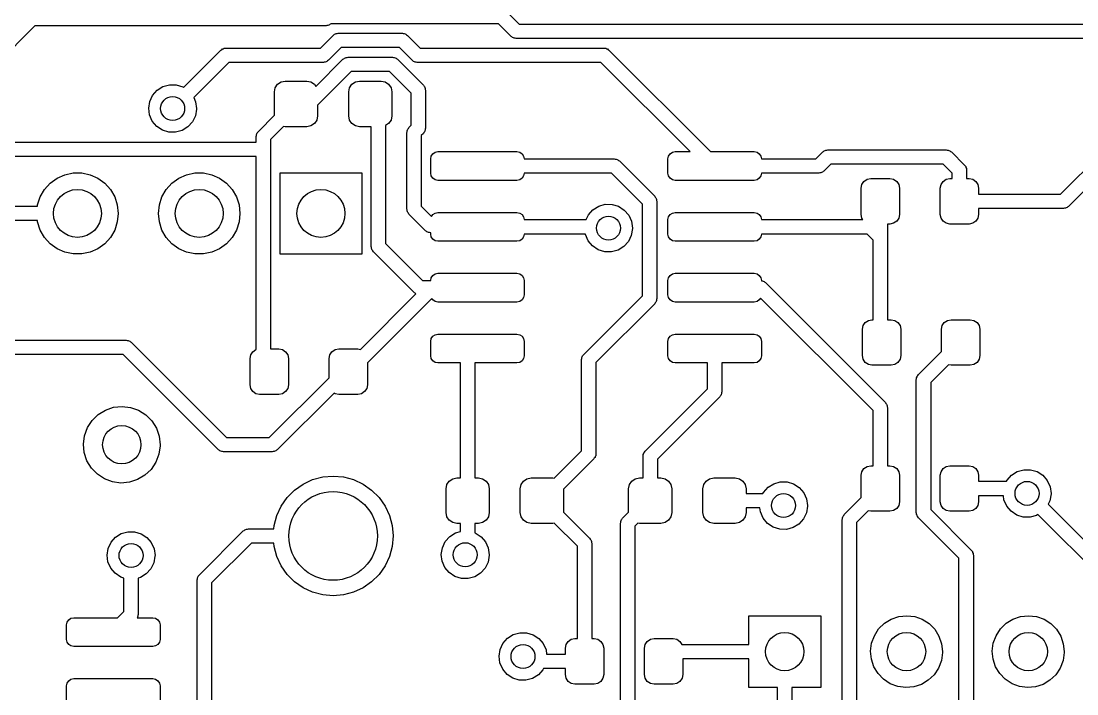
# Model space of a CAD drawing. Extents: x 74 to 208, y -143 to -31.
# Drawn here: x 172.56 to 194.59, y -130.68 to -116.64 of the extents above; entities that cross this region are included whole.
import ezdxf

# ---------------------------------------------------------------- set-up
doc = ezdxf.new("R2010")
doc.units = 0
doc.layers.add('BLACK', color=7, linetype='CONTINUOUS')

msp = doc.modelspace()

# ---------------------------------------------------------------- linework, layer by layer
at = {"layer": 'BLACK', "linetype": 'CONTINUOUS'}
for p, q in [((182.686, -116.434), (182.951, -116.698)), ((172.848, -116.736), (171.017, -118.567)), ((178.922, -116.736), (172.848, -116.736)), ((178.941, -116.731), (178.922, -116.736)), ((178.961, -116.731), (178.941, -116.731)), ((178.978, -116.721), (178.961, -116.731)), ((178.997, -116.716), (178.978, -116.721)), ((179.011, -116.702), (178.997, -116.716)), ((179.028, -116.692), (179.011, -116.702)), ((179.03, -116.69), (179.028, -116.692)), ((182.518, -116.69), (179.03, -116.69)), ((182.782, -116.955), (182.518, -116.69)), ((182.951, -116.698), (197.024, -116.698)), ((178.804, -117.198), (179.069, -116.933)), ((179.069, -116.933), (179.086, -116.924)), ((179.086, -116.924), (179.1, -116.91)), ((179.1, -116.91), (179.119, -116.904)), ((179.119, -116.904), (179.136, -116.895)), ((179.136, -116.895), (179.156, -116.895)), ((179.156, -116.895), (179.175, -116.889)), ((179.175, -116.889), (180.515, -116.889)), ((180.515, -116.889), (180.534, -116.895)), ((180.534, -116.895), (180.554, -116.895)), ((180.554, -116.895), (180.571, -116.904)), ((180.571, -116.904), (180.59, -116.91)), ((180.59, -116.91), (180.604, -116.924)), ((180.604, -116.924), (180.621, -116.933)), ((180.621, -116.933), (180.886, -117.198)), ((182.8, -116.964), (182.782, -116.955)), ((182.813, -116.978), (182.8, -116.964)), ((182.833, -116.984), (182.813, -116.978)), ((182.85, -116.993), (182.833, -116.984)), ((182.869, -116.993), (182.85, -116.993)), ((182.888, -116.998), (182.869, -116.993)), ((196.962, -116.998), (182.888, -116.998)), ((175.951, -118.019), (176.728, -117.242)), ((176.728, -117.242), (176.745, -117.232)), ((176.745, -117.232), (176.759, -117.218)), ((176.759, -117.218), (176.778, -117.213)), ((176.778, -117.213), (176.795, -117.203)), ((176.795, -117.203), (176.815, -117.203)), ((176.815, -117.203), (176.834, -117.198)), ((176.834, -117.198), (178.804, -117.198)), ((179.237, -117.189), (178.972, -117.454)), ((180.453, -117.189), (179.237, -117.189)), ((179.307, -117.409), (179.326, -117.404)), ((179.326, -117.404), (179.343, -117.394)), ((179.343, -117.394), (179.363, -117.394)), ((179.363, -117.394), (179.382, -117.389)), ((179.382, -117.389), (180.308, -117.389)), ((180.308, -117.389), (180.327, -117.394)), ((180.327, -117.394), (180.347, -117.394)), ((180.347, -117.394), (180.364, -117.404)), ((180.364, -117.404), (180.383, -117.409)), ((180.718, -117.454), (180.453, -117.189)), ((180.886, -117.198), (184.72, -117.198)), ((184.72, -117.198), (184.739, -117.203)), ((184.739, -117.203), (184.759, -117.203)), ((184.759, -117.203), (184.776, -117.213)), ((184.776, -117.213), (184.795, -117.218)), ((184.795, -117.218), (184.809, -117.232)), ((184.809, -117.232), (184.826, -117.242)), ((184.826, -117.242), (186.944, -119.359)), ((176.896, -117.498), (176.162, -118.233)), ((178.866, -117.498), (176.896, -117.498)), ((178.709, -118), (179.276, -117.433)), ((178.885, -117.493), (178.866, -117.498)), ((178.905, -117.493), (178.885, -117.493)), ((178.922, -117.483), (178.905, -117.493)), ((178.941, -117.478), (178.922, -117.483)), ((178.955, -117.464), (178.941, -117.478)), ((178.972, -117.454), (178.955, -117.464)), ((179.276, -117.433), (179.293, -117.423)), ((179.293, -117.423), (179.307, -117.409)), ((180.383, -117.409), (180.397, -117.423)), ((180.397, -117.423), (180.414, -117.433)), ((180.414, -117.433), (180.954, -117.973)), ((180.735, -117.464), (180.718, -117.454)), ((180.749, -117.478), (180.735, -117.464)), ((180.768, -117.483), (180.749, -117.478)), ((180.785, -117.493), (180.768, -117.483)), ((180.804, -117.493), (180.785, -117.493)), ((180.824, -117.498), (180.804, -117.493)), ((184.658, -117.498), (180.824, -117.498)), ((186.519, -119.359), (184.658, -117.498)), ((179.444, -117.689), (178.745, -118.388)), ((180.246, -117.689), (179.444, -117.689)), ((180.698, -118.141), (180.246, -117.689)), ((175.398, -118.08), (175.518, -118.004)), ((175.518, -118.004), (175.654, -117.965)), ((175.654, -117.965), (175.796, -117.966)), ((175.796, -117.966), (175.932, -118.007)), ((175.932, -118.007), (175.951, -118.019)), ((177.845, -118.114), (177.862, -118.028)), ((177.862, -118.028), (177.911, -117.955)), ((177.911, -117.955), (177.984, -117.906)), ((177.984, -117.906), (178.07, -117.889)), ((178.07, -117.889), (178.52, -117.889)), ((178.52, -117.889), (178.606, -117.906)), ((178.606, -117.906), (178.679, -117.955)), ((178.679, -117.955), (178.709, -118)), ((179.395, -118.114), (179.412, -118.028)), ((179.412, -118.028), (179.461, -117.955)), ((179.461, -117.955), (179.534, -117.906)), ((179.534, -117.906), (179.62, -117.889)), ((179.62, -117.889), (180.07, -117.889)), ((180.07, -117.889), (180.156, -117.906)), ((180.156, -117.906), (180.229, -117.955)), ((180.229, -117.955), (180.278, -118.028)), ((180.278, -118.028), (180.295, -118.114)), ((180.954, -117.973), (180.964, -117.99)), ((180.964, -117.99), (180.978, -118.004)), ((180.978, -118.004), (180.983, -118.023)), ((180.983, -118.023), (180.993, -118.04)), ((180.993, -118.04), (180.993, -118.06)), ((180.993, -118.06), (180.998, -118.079)), ((175.244, -118.314), (175.304, -118.186)), ((175.304, -118.186), (175.398, -118.08)), ((176.162, -118.233), (176.202, -118.32)), ((177.845, -118.602), (177.845, -118.114)), ((179.395, -118.614), (179.395, -118.114)), ((180.295, -118.114), (180.295, -118.614)), ((180.698, -118.81), (180.698, -118.141)), ((180.998, -118.079), (180.998, -118.872)), ((175.222, -118.454), (175.244, -118.314)), ((175.24, -118.595), (175.222, -118.454)), ((176.222, -118.473), (176.198, -118.613)), ((176.202, -118.32), (176.222, -118.46)), ((176.222, -118.46), (176.222, -118.473)), ((178.745, -118.388), (178.745, -118.614)), ((175.297, -118.725), (175.24, -118.595)), ((175.389, -118.833), (175.297, -118.725)), ((176.198, -118.613), (176.136, -118.74)), ((177.51, -118.937), (177.845, -118.602)), ((178.728, -118.7), (178.679, -118.773)), ((178.745, -118.614), (178.728, -118.7)), ((179.412, -118.7), (179.395, -118.614)), ((179.461, -118.773), (179.412, -118.7)), ((180.278, -118.7), (180.229, -118.773)), ((180.295, -118.614), (180.278, -118.7)), ((175.507, -118.912), (175.389, -118.833)), ((175.642, -118.954), (175.507, -118.912)), ((175.92, -118.919), (175.784, -118.957)), ((176.041, -118.845), (175.92, -118.919)), ((176.136, -118.74), (176.041, -118.845)), ((177.5, -118.954), (177.51, -118.937)), ((178.038, -118.833), (177.766, -119.105)), ((178.07, -118.839), (178.038, -118.833)), ((178.52, -118.839), (178.07, -118.839)), ((178.606, -118.822), (178.52, -118.839)), ((178.679, -118.773), (178.606, -118.822)), ((179.534, -118.822), (179.461, -118.773)), ((179.62, -118.839), (179.534, -118.822)), ((179.866, -118.839), (179.62, -118.839)), ((179.866, -121.342), (179.866, -118.839)), ((180.229, -118.773), (180.166, -118.815)), ((180.166, -118.815), (180.166, -121.28)), ((180.606, -118.964), (180.612, -118.945)), ((180.612, -118.925), (180.621, -118.908)), ((180.612, -118.945), (180.612, -118.925)), ((180.621, -118.908), (180.626, -118.889)), ((180.626, -118.889), (180.64, -118.875)), ((180.64, -118.875), (180.65, -118.858)), ((180.65, -118.858), (180.698, -118.81)), ((180.978, -118.947), (180.964, -118.961)), ((180.983, -118.928), (180.978, -118.947)), ((180.993, -118.911), (180.983, -118.928)), ((180.998, -118.872), (180.993, -118.891)), ((180.993, -118.891), (180.993, -118.911)), ((194.248, -120.246), (195.648, -118.846)), ((166.975, -119.16), (177.466, -119.16)), ((175.784, -118.957), (175.642, -118.954)), ((177.466, -119.043), (177.471, -119.024)), ((177.466, -119.16), (177.466, -119.043)), ((177.471, -119.004), (177.481, -118.987)), ((177.471, -119.024), (177.471, -119.004)), ((177.481, -118.987), (177.486, -118.968)), ((177.486, -118.968), (177.5, -118.954)), ((177.766, -119.105), (177.766, -123.477)), ((180.606, -120.558), (180.606, -118.964)), ((180.954, -118.978), (180.906, -119.026)), ((180.906, -119.026), (180.906, -120.496)), ((180.964, -118.961), (180.954, -118.978)), ((195.858, -119.06), (194.416, -120.502)), ((181.15, -119.403), (181.199, -119.371)), ((181.199, -119.371), (181.256, -119.359)), ((181.256, -119.359), (182.906, -119.359)), ((182.906, -119.359), (182.964, -119.371)), ((182.964, -119.371), (183.012, -119.403)), ((186.1, -119.403), (186.149, -119.371)), ((186.149, -119.371), (186.206, -119.359)), ((186.206, -119.359), (186.519, -119.359)), ((186.944, -119.359), (187.856, -119.359)), ((187.856, -119.359), (187.914, -119.371)), ((187.914, -119.371), (187.962, -119.403)), ((189.142, -119.509), (189.285, -119.367)), ((189.285, -119.367), (189.302, -119.357)), ((189.302, -119.357), (189.316, -119.343)), ((189.316, -119.343), (189.335, -119.338)), ((189.335, -119.338), (189.352, -119.328)), ((189.352, -119.328), (189.372, -119.328)), ((189.372, -119.328), (189.391, -119.323)), ((189.391, -119.323), (191.863, -119.323)), ((191.863, -119.323), (191.882, -119.328)), ((191.882, -119.328), (191.902, -119.328)), ((191.902, -119.328), (191.919, -119.338)), ((191.919, -119.338), (191.938, -119.343)), ((191.938, -119.343), (191.952, -119.357)), ((191.952, -119.357), (191.969, -119.367)), ((191.969, -119.367), (192.244, -119.642)), ((177.466, -119.46), (167.037, -119.46)), ((177.466, -123.491), (177.466, -119.46)), ((181.106, -119.509), (181.118, -119.452)), ((181.106, -119.809), (181.106, -119.509)), ((181.118, -119.452), (181.15, -119.403)), ((183.012, -119.403), (183.045, -119.452)), ((183.045, -119.452), (183.056, -119.509)), ((183.056, -119.509), (184.937, -119.509)), ((184.937, -119.509), (184.956, -119.515)), ((184.956, -119.515), (184.976, -119.515)), ((184.976, -119.515), (184.993, -119.524)), ((184.993, -119.524), (185.012, -119.529)), ((185.012, -119.529), (185.026, -119.543)), ((185.026, -119.543), (185.043, -119.553)), ((185.043, -119.553), (185.78, -120.29)), ((186.056, -119.509), (186.068, -119.452)), ((186.056, -119.809), (186.056, -119.509)), ((186.068, -119.452), (186.1, -119.403)), ((187.962, -119.403), (187.995, -119.452)), ((187.995, -119.452), (188.006, -119.509)), ((188.006, -119.509), (189.142, -119.509)), ((173.473, -119.842), (173.647, -119.805)), ((173.647, -119.805), (173.825, -119.805)), ((173.825, -119.805), (173.999, -119.842)), ((176.013, -119.842), (176.187, -119.805)), ((176.187, -119.805), (176.365, -119.805)), ((176.365, -119.805), (176.539, -119.842)), ((177.966, -121.5), (177.966, -119.8)), ((177.966, -119.8), (179.666, -119.8)), ((179.666, -119.8), (179.666, -121.5)), ((181.118, -119.867), (181.106, -119.809)), ((183.056, -119.809), (183.045, -119.867)), ((184.875, -119.809), (183.056, -119.809)), ((185.524, -120.458), (184.875, -119.809)), ((186.068, -119.867), (186.056, -119.809)), ((188.006, -119.809), (187.995, -119.867)), ((189.205, -119.809), (188.006, -119.809)), ((189.224, -119.804), (189.205, -119.809)), ((189.243, -119.804), (189.224, -119.804)), ((189.261, -119.794), (189.243, -119.804)), ((189.28, -119.789), (189.261, -119.794)), ((189.294, -119.775), (189.28, -119.789)), ((189.311, -119.765), (189.294, -119.775)), ((189.453, -119.623), (189.311, -119.765)), ((191.801, -119.623), (189.453, -119.623)), ((191.988, -119.81), (191.801, -119.623)), ((191.988, -119.921), (191.988, -119.81)), ((192.244, -119.642), (192.254, -119.659)), ((192.254, -119.659), (192.268, -119.673)), ((192.268, -119.673), (192.273, -119.692)), ((192.273, -119.692), (192.283, -119.709)), ((192.283, -119.709), (192.283, -119.729)), ((192.283, -119.729), (192.288, -119.748)), ((192.288, -119.748), (192.288, -119.921)), ((173.048, -120.15), (173.167, -120.018)), ((173.167, -120.018), (173.311, -119.914)), ((173.311, -119.914), (173.473, -119.842)), ((173.999, -119.842), (174.161, -119.914)), ((174.161, -119.914), (174.305, -120.018)), ((174.305, -120.018), (174.424, -120.15)), ((175.588, -120.15), (175.707, -120.018)), ((175.707, -120.018), (175.851, -119.914)), ((175.851, -119.914), (176.013, -119.842)), ((176.539, -119.842), (176.701, -119.914)), ((176.701, -119.914), (176.845, -120.018)), ((176.845, -120.018), (176.964, -120.15)), ((181.15, -119.915), (181.118, -119.867)), ((181.199, -119.948), (181.15, -119.915)), ((181.256, -119.959), (181.199, -119.948)), ((182.906, -119.959), (181.256, -119.959)), ((182.964, -119.948), (182.906, -119.959)), ((183.012, -119.915), (182.964, -119.948)), ((183.045, -119.867), (183.012, -119.915)), ((186.1, -119.915), (186.068, -119.867)), ((186.149, -119.948), (186.1, -119.915)), ((186.206, -119.959), (186.149, -119.948)), ((187.856, -119.959), (186.206, -119.959)), ((187.914, -119.948), (187.856, -119.959)), ((187.962, -119.915), (187.914, -119.948)), ((187.995, -119.867), (187.962, -119.915)), ((190.088, -120.121), (190.103, -120.044)), ((190.103, -120.044), (190.146, -119.98)), ((190.146, -119.98), (190.211, -119.936)), ((190.211, -119.936), (190.288, -119.921)), ((190.288, -119.921), (190.688, -119.921)), ((190.688, -119.921), (190.764, -119.936)), ((190.764, -119.936), (190.829, -119.98)), ((190.829, -119.98), (190.873, -120.044)), ((190.873, -120.044), (190.888, -120.121)), ((191.738, -120.121), (191.753, -120.044)), ((191.753, -120.044), (191.796, -119.98)), ((191.796, -119.98), (191.861, -119.936)), ((191.861, -119.936), (191.938, -119.921)), ((191.938, -119.921), (191.988, -119.921)), ((192.288, -119.921), (192.338, -119.921)), ((192.338, -119.921), (192.414, -119.936)), ((192.414, -119.936), (192.479, -119.98)), ((192.479, -119.98), (192.523, -120.044)), ((192.523, -120.044), (192.538, -120.121)), ((172.959, -120.304), (173.048, -120.15)), ((174.424, -120.15), (174.513, -120.304)), ((175.499, -120.304), (175.588, -120.15)), ((176.964, -120.15), (177.053, -120.304)), ((190.088, -120.671), (190.088, -120.121)), ((190.888, -120.121), (190.888, -120.671)), ((191.738, -120.671), (191.738, -120.121)), ((192.538, -120.121), (192.538, -120.246)), ((192.538, -120.246), (194.248, -120.246)), ((172.902, -120.5), (172.905, -120.473)), ((172.905, -120.473), (172.959, -120.304)), ((174.513, -120.304), (174.567, -120.473)), ((174.567, -120.473), (174.586, -120.65)), ((175.426, -120.65), (175.445, -120.473)), ((175.445, -120.473), (175.499, -120.304)), ((177.053, -120.304), (177.107, -120.473)), ((177.107, -120.473), (177.126, -120.65)), ((184.612, -120.498), (184.748, -120.459)), ((184.748, -120.459), (184.89, -120.46)), ((184.89, -120.46), (185.026, -120.501)), ((185.524, -122.366), (185.524, -120.458)), ((185.78, -120.29), (185.79, -120.307)), ((185.79, -120.307), (185.804, -120.321)), ((185.804, -120.321), (185.809, -120.34)), ((185.809, -120.34), (185.819, -120.357)), ((185.819, -120.357), (185.819, -120.377)), ((185.819, -120.377), (185.824, -120.396)), ((185.824, -120.396), (185.824, -122.428)), ((172.03, -120.5), (172.902, -120.5)), ((174.586, -120.65), (174.567, -120.827)), ((175.445, -120.827), (175.426, -120.65)), ((177.126, -120.65), (177.107, -120.827)), ((180.612, -120.577), (180.606, -120.558)), ((180.612, -120.597), (180.612, -120.577)), ((180.621, -120.614), (180.612, -120.597)), ((180.626, -120.633), (180.621, -120.614)), ((180.64, -120.647), (180.626, -120.633)), ((180.65, -120.664), (180.64, -120.647)), ((180.996, -121.01), (180.65, -120.664)), ((180.906, -120.496), (181.124, -120.713)), ((181.124, -120.713), (181.15, -120.673)), ((181.15, -120.673), (181.199, -120.641)), ((181.199, -120.641), (181.256, -120.629)), ((181.256, -120.629), (182.906, -120.629)), ((182.906, -120.629), (182.964, -120.641)), ((182.964, -120.641), (183.012, -120.673)), ((183.012, -120.673), (183.045, -120.722)), ((184.352, -120.779), (184.398, -120.68)), ((184.398, -120.68), (184.492, -120.574)), ((184.492, -120.574), (184.612, -120.498)), ((185.026, -120.501), (185.145, -120.578)), ((185.145, -120.578), (185.237, -120.685)), ((185.237, -120.685), (185.296, -120.814)), ((186.068, -120.722), (186.1, -120.673)), ((186.1, -120.673), (186.149, -120.641)), ((186.149, -120.641), (186.206, -120.629)), ((186.206, -120.629), (187.856, -120.629)), ((187.856, -120.629), (187.914, -120.641)), ((187.914, -120.641), (187.962, -120.673)), ((187.962, -120.673), (187.995, -120.722)), ((190.103, -120.748), (190.088, -120.671)), ((190.888, -120.671), (190.873, -120.748)), ((191.753, -120.748), (191.738, -120.671)), ((192.538, -120.671), (192.523, -120.748)), ((194.31, -120.546), (192.538, -120.546)), ((192.538, -120.546), (192.538, -120.671)), ((194.329, -120.541), (194.31, -120.546)), ((194.349, -120.541), (194.329, -120.541)), ((194.366, -120.531), (194.349, -120.541)), ((194.385, -120.526), (194.366, -120.531)), ((194.399, -120.512), (194.385, -120.526)), ((194.416, -120.502), (194.399, -120.512)), ((172.902, -120.8), (172.03, -120.8)), ((172.905, -120.827), (172.902, -120.8)), ((172.959, -120.996), (172.905, -120.827)), ((174.567, -120.827), (174.513, -120.996)), ((175.499, -120.996), (175.445, -120.827)), ((177.107, -120.827), (177.053, -120.996)), ((183.045, -120.722), (183.056, -120.779)), ((183.056, -120.779), (184.352, -120.779)), ((185.296, -120.814), (185.316, -120.955)), ((186.056, -120.779), (186.068, -120.722)), ((186.056, -121.079), (186.056, -120.779)), ((187.995, -120.722), (188.006, -120.779)), ((188.006, -120.779), (190.124, -120.779)), ((190.124, -120.779), (190.103, -120.748)), ((190.688, -120.871), (190.638, -120.871)), ((190.638, -120.871), (190.638, -122.867)), ((190.764, -120.856), (190.688, -120.871)), ((190.829, -120.812), (190.764, -120.856)), ((190.873, -120.748), (190.829, -120.812)), ((191.796, -120.812), (191.753, -120.748)), ((191.861, -120.856), (191.796, -120.812)), ((191.938, -120.871), (191.861, -120.856)), ((192.338, -120.871), (191.938, -120.871)), ((192.414, -120.856), (192.338, -120.871)), ((192.479, -120.812), (192.414, -120.856)), ((192.523, -120.748), (192.479, -120.812)), ((173.048, -121.15), (172.959, -120.996)), ((173.167, -121.282), (173.048, -121.15)), ((174.424, -121.15), (174.305, -121.282)), ((174.513, -120.996), (174.424, -121.15)), ((175.588, -121.15), (175.499, -120.996)), ((175.707, -121.282), (175.588, -121.15)), ((176.964, -121.15), (176.845, -121.282)), ((177.053, -120.996), (176.964, -121.15)), ((181.013, -121.02), (180.996, -121.01)), ((181.027, -121.034), (181.013, -121.02)), ((181.046, -121.039), (181.027, -121.034)), ((181.063, -121.049), (181.046, -121.039)), ((181.083, -121.049), (181.063, -121.049)), ((181.102, -121.054), (181.083, -121.049)), ((181.106, -121.054), (181.102, -121.054)), ((181.106, -121.079), (181.106, -121.054)), ((181.118, -121.137), (181.106, -121.079)), ((181.15, -121.185), (181.118, -121.137)), ((183.045, -121.137), (183.012, -121.185)), ((183.056, -121.079), (183.045, -121.137)), ((184.333, -121.079), (183.056, -121.079)), ((184.335, -121.089), (184.333, -121.079)), ((184.392, -121.219), (184.335, -121.089)), ((185.292, -121.107), (185.231, -121.234)), ((185.316, -120.967), (185.292, -121.107)), ((185.316, -120.955), (185.316, -120.967)), ((186.068, -121.137), (186.056, -121.079)), ((186.1, -121.185), (186.068, -121.137)), ((187.995, -121.137), (187.962, -121.185)), ((188.006, -121.079), (187.995, -121.137)), ((190.209, -121.079), (188.006, -121.079)), ((190.338, -121.208), (190.209, -121.079)), ((173.311, -121.386), (173.167, -121.282)), ((174.305, -121.282), (174.161, -121.386)), ((175.851, -121.386), (175.707, -121.282)), ((176.845, -121.282), (176.701, -121.386)), ((179.871, -121.361), (179.866, -121.342)), ((179.871, -121.381), (179.871, -121.361)), ((180.166, -121.28), (180.936, -122.049)), ((181.199, -121.218), (181.15, -121.185)), ((181.256, -121.229), (181.199, -121.218)), ((182.906, -121.229), (181.256, -121.229)), ((182.964, -121.218), (182.906, -121.229)), ((183.012, -121.185), (182.964, -121.218)), ((184.483, -121.328), (184.392, -121.219)), ((184.601, -121.406), (184.483, -121.328)), ((185.135, -121.34), (185.015, -121.414)), ((185.231, -121.234), (185.135, -121.34)), ((186.149, -121.218), (186.1, -121.185)), ((186.206, -121.229), (186.149, -121.218)), ((187.856, -121.229), (186.206, -121.229)), ((187.914, -121.218), (187.856, -121.229)), ((187.962, -121.185), (187.914, -121.218)), ((190.338, -122.867), (190.338, -121.208)), ((173.473, -121.458), (173.311, -121.386)), ((173.647, -121.495), (173.473, -121.458)), ((173.825, -121.495), (173.647, -121.495)), ((173.999, -121.458), (173.825, -121.495)), ((174.161, -121.386), (173.999, -121.458)), ((176.013, -121.458), (175.851, -121.386)), ((176.187, -121.495), (176.013, -121.458)), ((176.365, -121.495), (176.187, -121.495)), ((176.539, -121.458), (176.365, -121.495)), ((176.701, -121.386), (176.539, -121.458)), ((179.666, -121.5), (177.966, -121.5)), ((179.881, -121.398), (179.871, -121.381)), ((179.886, -121.417), (179.881, -121.398)), ((179.9, -121.431), (179.886, -121.417)), ((179.91, -121.448), (179.9, -121.431)), ((180.767, -122.305), (179.91, -121.448)), ((184.736, -121.448), (184.601, -121.406)), ((184.878, -121.451), (184.736, -121.448)), ((185.015, -121.414), (184.878, -121.451)), ((181.106, -122.049), (181.118, -121.992)), ((181.118, -121.992), (181.15, -121.943)), ((181.15, -121.943), (181.199, -121.911)), ((181.199, -121.911), (181.256, -121.899)), ((181.256, -121.899), (182.906, -121.899)), ((182.906, -121.899), (182.964, -121.911)), ((182.964, -121.911), (183.012, -121.943)), ((183.012, -121.943), (183.045, -121.992)), ((183.045, -121.992), (183.056, -122.049)), ((186.056, -122.049), (186.068, -121.992)), ((186.068, -121.992), (186.1, -121.943)), ((186.1, -121.943), (186.149, -121.911)), ((186.149, -121.911), (186.206, -121.899)), ((186.206, -121.899), (187.856, -121.899)), ((187.856, -121.899), (187.914, -121.911)), ((187.914, -121.911), (187.962, -121.943)), ((187.962, -121.943), (187.995, -121.992)), ((187.995, -121.992), (188.006, -122.049)), ((180.936, -122.049), (181.106, -122.049)), ((183.056, -122.049), (183.056, -122.349)), ((186.056, -122.349), (186.056, -122.049)), ((188.006, -122.049), (188.006, -122.055)), ((188.006, -122.055), (188.024, -122.055)), ((188.024, -122.055), (188.041, -122.064)), ((188.041, -122.064), (188.06, -122.069)), ((188.06, -122.069), (188.074, -122.083)), ((188.074, -122.083), (188.091, -122.093)), ((188.091, -122.093), (190.594, -124.596)), ((179.639, -123.487), (180.798, -122.329)), ((181.128, -122.423), (179.787, -123.764)), ((180.784, -122.315), (180.767, -122.305)), ((180.798, -122.329), (180.784, -122.315)), ((181.15, -122.455), (181.128, -122.423)), ((181.199, -122.488), (181.15, -122.455)), ((183.012, -122.455), (182.964, -122.488)), ((183.045, -122.407), (183.012, -122.455)), ((183.056, -122.349), (183.045, -122.407)), ((184.298, -123.592), (185.524, -122.366)), ((185.819, -122.467), (185.809, -122.484)), ((185.824, -122.428), (185.819, -122.447)), ((185.819, -122.447), (185.819, -122.467)), ((186.068, -122.407), (186.056, -122.349)), ((186.1, -122.455), (186.068, -122.407)), ((186.149, -122.488), (186.1, -122.455)), ((187.962, -122.455), (187.914, -122.488)), ((187.989, -122.415), (187.962, -122.455)), ((190.338, -124.764), (187.989, -122.415)), ((181.256, -122.499), (181.199, -122.488)), ((182.906, -122.499), (181.256, -122.499)), ((182.964, -122.488), (182.906, -122.499)), ((185.78, -122.534), (184.554, -123.76)), ((185.79, -122.517), (185.78, -122.534)), ((185.804, -122.503), (185.79, -122.517)), ((185.809, -122.484), (185.804, -122.503)), ((186.206, -122.499), (186.149, -122.488)), ((187.856, -122.499), (186.206, -122.499)), ((187.914, -122.488), (187.856, -122.499)), ((190.172, -122.926), (190.237, -122.883)), ((190.237, -122.883), (190.313, -122.867)), ((190.313, -122.867), (190.338, -122.867)), ((190.638, -122.867), (190.713, -122.867)), ((190.713, -122.867), (190.79, -122.883)), ((190.79, -122.883), (190.855, -122.926)), ((191.822, -122.926), (191.887, -122.883)), ((191.887, -122.883), (191.963, -122.867)), ((191.963, -122.867), (192.363, -122.867)), ((192.363, -122.867), (192.44, -122.883)), ((192.44, -122.883), (192.505, -122.926)), ((190.113, -123.067), (190.128, -122.991)), ((190.113, -123.617), (190.113, -123.067)), ((190.128, -122.991), (190.172, -122.926)), ((190.855, -122.926), (190.898, -122.991)), ((190.898, -122.991), (190.913, -123.067)), ((190.913, -123.067), (190.913, -123.617)), ((191.763, -123.067), (191.778, -122.991)), ((191.763, -123.53), (191.763, -123.067)), ((191.778, -122.991), (191.822, -122.926)), ((192.505, -122.926), (192.548, -122.991)), ((192.548, -122.991), (192.563, -123.067)), ((192.563, -123.067), (192.563, -123.617)), ((171.766, -123.294), (174.752, -123.294)), ((174.752, -123.294), (174.771, -123.299)), ((174.771, -123.299), (174.791, -123.299)), ((174.791, -123.299), (174.808, -123.309)), ((174.808, -123.309), (174.827, -123.314)), ((174.827, -123.314), (174.841, -123.328)), ((174.841, -123.328), (174.858, -123.338)), ((174.858, -123.338), (176.846, -125.326)), ((181.106, -123.319), (181.118, -123.262)), ((181.106, -123.619), (181.106, -123.319)), ((181.118, -123.262), (181.15, -123.213)), ((181.15, -123.213), (181.199, -123.181)), ((181.199, -123.181), (181.256, -123.169)), ((181.256, -123.169), (182.906, -123.169)), ((182.906, -123.169), (182.964, -123.181)), ((182.964, -123.181), (183.012, -123.213)), ((183.012, -123.213), (183.045, -123.262)), ((183.045, -123.262), (183.056, -123.319)), ((183.056, -123.319), (183.056, -123.619)), ((186.056, -123.319), (186.068, -123.262)), ((186.056, -123.619), (186.056, -123.319)), ((186.068, -123.262), (186.1, -123.213)), ((186.1, -123.213), (186.149, -123.181)), ((186.149, -123.181), (186.206, -123.169)), ((186.206, -123.169), (187.856, -123.169)), ((187.856, -123.169), (187.914, -123.181)), ((187.914, -123.181), (187.962, -123.213)), ((187.962, -123.213), (187.995, -123.262)), ((187.995, -123.262), (188.006, -123.319)), ((188.006, -123.319), (188.006, -123.619)), ((177.352, -123.6), (177.396, -123.536)), ((177.396, -123.536), (177.46, -123.492)), ((177.46, -123.492), (177.466, -123.491)), ((177.766, -123.477), (177.937, -123.477)), ((177.937, -123.477), (178.014, -123.492)), ((178.014, -123.492), (178.078, -123.536)), ((178.078, -123.536), (178.122, -123.6)), ((179.002, -123.6), (179.046, -123.536)), ((179.046, -123.536), (179.11, -123.492)), ((179.11, -123.492), (179.187, -123.477)), ((179.187, -123.477), (179.587, -123.477)), ((179.587, -123.477), (179.639, -123.487)), ((191.282, -124.012), (191.763, -123.53)), ((174.69, -123.594), (171.704, -123.594)), ((176.678, -125.582), (174.69, -123.594)), ((177.337, -123.677), (177.352, -123.6)), ((177.337, -124.227), (177.337, -123.677)), ((178.122, -123.6), (178.137, -123.677)), ((178.137, -123.677), (178.137, -124.227)), ((178.987, -123.677), (179.002, -123.6)), ((178.987, -124.077), (178.987, -123.677)), ((179.787, -123.764), (179.787, -124.227)), ((181.118, -123.677), (181.106, -123.619)), ((181.15, -123.725), (181.118, -123.677)), ((181.199, -123.758), (181.15, -123.725)), ((181.256, -123.769), (181.199, -123.758)), ((181.726, -123.769), (181.256, -123.769)), ((181.726, -126.169), (181.726, -123.769)), ((182.906, -123.769), (182.026, -123.769)), ((182.026, -123.769), (182.026, -126.169)), ((182.964, -123.758), (182.906, -123.769)), ((183.012, -123.725), (182.964, -123.758)), ((183.045, -123.677), (183.012, -123.725)), ((183.056, -123.619), (183.045, -123.677)), ((184.254, -123.698), (184.259, -123.679)), ((184.254, -125.605), (184.254, -123.698)), ((184.259, -123.659), (184.269, -123.642)), ((184.259, -123.679), (184.259, -123.659)), ((184.269, -123.642), (184.274, -123.623)), ((184.274, -123.623), (184.288, -123.609)), ((184.288, -123.609), (184.298, -123.592)), ((184.554, -123.76), (184.554, -125.667)), ((186.068, -123.677), (186.056, -123.619)), ((186.1, -123.725), (186.068, -123.677)), ((186.149, -123.758), (186.1, -123.725)), ((186.206, -123.769), (186.149, -123.758)), ((186.881, -123.769), (186.206, -123.769)), ((186.881, -124.31), (186.881, -123.769)), ((187.856, -123.769), (187.181, -123.769)), ((187.181, -123.769), (187.181, -124.373)), ((187.914, -123.758), (187.856, -123.769)), ((187.962, -123.725), (187.914, -123.758)), ((187.995, -123.677), (187.962, -123.725)), ((188.006, -123.619), (187.995, -123.677)), ((190.128, -123.694), (190.113, -123.617)), ((190.172, -123.759), (190.128, -123.694)), ((190.237, -123.802), (190.172, -123.759)), ((190.855, -123.759), (190.79, -123.802)), ((190.898, -123.694), (190.855, -123.759)), ((190.913, -123.617), (190.898, -123.694)), ((192.505, -123.759), (192.44, -123.802)), ((192.548, -123.694), (192.505, -123.759)), ((192.563, -123.617), (192.548, -123.694)), ((190.313, -123.817), (190.237, -123.802)), ((190.713, -123.817), (190.313, -123.817)), ((190.79, -123.802), (190.713, -123.817)), ((191.272, -124.029), (191.282, -124.012)), ((191.911, -123.807), (191.538, -124.18)), ((191.963, -123.817), (191.911, -123.807)), ((192.363, -123.817), (191.963, -123.817)), ((192.44, -123.802), (192.363, -123.817)), ((177.352, -124.304), (177.337, -124.227)), ((177.738, -125.326), (178.987, -124.077)), ((178.137, -124.227), (178.122, -124.304)), ((179.787, -124.227), (179.772, -124.304)), ((191.238, -124.118), (191.243, -124.099)), ((191.238, -126.893), (191.238, -124.118)), ((191.243, -124.079), (191.253, -124.062)), ((191.243, -124.099), (191.243, -124.079)), ((191.253, -124.062), (191.258, -124.043)), ((191.258, -124.043), (191.272, -124.029)), ((191.538, -124.18), (191.538, -126.831)), ((177.396, -124.368), (177.352, -124.304)), ((177.46, -124.412), (177.396, -124.368)), ((177.537, -124.427), (177.46, -124.412)), ((177.937, -124.427), (177.537, -124.427)), ((179.09, -124.398), (177.906, -125.582)), ((178.014, -124.412), (177.937, -124.427)), ((178.078, -124.368), (178.014, -124.412)), ((178.122, -124.304), (178.078, -124.368)), ((179.11, -124.412), (179.09, -124.398)), ((179.187, -124.427), (179.11, -124.412)), ((179.587, -124.427), (179.187, -124.427)), ((179.664, -124.412), (179.587, -124.427)), ((179.728, -124.368), (179.664, -124.412)), ((179.772, -124.304), (179.728, -124.368)), ((185.58, -125.612), (186.881, -124.31)), ((187.161, -124.448), (187.147, -124.462)), ((187.166, -124.429), (187.161, -124.448)), ((187.176, -124.411), (187.166, -124.429)), ((187.181, -124.373), (187.176, -124.392)), ((187.176, -124.392), (187.176, -124.411)), ((187.137, -124.479), (185.836, -125.78)), ((187.147, -124.462), (187.137, -124.479)), ((190.594, -124.596), (190.604, -124.613)), ((190.604, -124.613), (190.618, -124.627)), ((190.618, -124.627), (190.623, -124.646)), ((190.623, -124.646), (190.633, -124.663)), ((190.633, -124.663), (190.633, -124.683)), ((174.041, -124.97), (174.169, -124.846)), ((174.169, -124.846), (174.321, -124.752)), ((174.321, -124.752), (174.489, -124.695)), ((174.489, -124.695), (174.667, -124.676)), ((174.667, -124.676), (174.844, -124.697)), ((174.844, -124.697), (175.012, -124.757)), ((175.012, -124.757), (175.162, -124.853)), ((175.162, -124.853), (175.288, -124.979)), ((190.338, -125.915), (190.338, -124.764)), ((190.633, -124.683), (190.638, -124.702)), ((190.638, -124.702), (190.638, -125.915)), ((173.945, -125.12), (174.041, -124.97)), ((175.288, -124.979), (175.383, -125.13)), ((173.861, -125.465), (173.884, -125.288)), ((173.884, -125.288), (173.945, -125.12)), ((175.383, -125.13), (175.441, -125.299)), ((175.441, -125.299), (175.461, -125.476)), ((176.846, -125.326), (177.738, -125.326)), ((173.879, -125.642), (173.861, -125.465)), ((175.461, -125.498), (175.436, -125.675)), ((175.461, -125.476), (175.461, -125.498)), ((173.935, -125.812), (173.879, -125.642)), ((175.436, -125.675), (175.373, -125.842)), ((176.695, -125.592), (176.678, -125.582)), ((176.709, -125.606), (176.695, -125.592)), ((176.728, -125.611), (176.709, -125.606)), ((176.745, -125.621), (176.728, -125.611)), ((176.765, -125.621), (176.745, -125.621)), ((176.784, -125.626), (176.765, -125.621)), ((177.8, -125.626), (176.784, -125.626)), ((177.819, -125.621), (177.8, -125.626)), ((177.839, -125.621), (177.819, -125.621)), ((177.856, -125.611), (177.839, -125.621)), ((177.875, -125.606), (177.856, -125.611)), ((177.889, -125.592), (177.875, -125.606)), ((177.906, -125.582), (177.889, -125.592)), ((183.683, -126.176), (184.254, -125.605)), ((184.51, -125.773), (183.876, -126.407)), ((184.52, -125.756), (184.51, -125.773)), ((184.534, -125.742), (184.52, -125.756)), ((184.539, -125.723), (184.534, -125.742)), ((184.549, -125.706), (184.539, -125.723)), ((184.554, -125.667), (184.549, -125.686)), ((184.549, -125.686), (184.549, -125.706)), ((185.536, -125.718), (185.542, -125.699)), ((185.536, -126.169), (185.536, -125.718)), ((185.542, -125.679), (185.551, -125.662)), ((185.542, -125.699), (185.542, -125.679)), ((185.551, -125.662), (185.556, -125.643)), ((185.556, -125.643), (185.57, -125.629)), ((185.57, -125.629), (185.58, -125.612)), ((174.027, -125.964), (173.935, -125.812)), ((174.151, -126.092), (174.027, -125.964)), ((175.274, -125.99), (175.145, -126.113)), ((175.373, -125.842), (175.274, -125.99)), ((185.836, -125.78), (185.836, -126.169)), ((190.103, -126.039), (190.146, -125.974)), ((190.146, -125.974), (190.211, -125.931)), ((190.211, -125.931), (190.288, -125.915)), ((190.288, -125.915), (190.338, -125.915)), ((190.638, -125.915), (190.688, -125.915)), ((190.688, -125.915), (190.764, -125.931)), ((190.764, -125.931), (190.829, -125.974)), ((190.829, -125.974), (190.873, -126.039)), ((191.753, -126.039), (191.796, -125.974)), ((191.796, -125.974), (191.861, -125.931)), ((191.861, -125.931), (191.938, -125.915)), ((191.938, -125.915), (192.338, -125.915)), ((192.338, -125.915), (192.414, -125.931)), ((192.414, -125.931), (192.479, -125.974)), ((192.479, -125.974), (192.523, -126.039)), ((193.344, -126.036), (193.48, -125.997)), ((193.48, -125.997), (193.622, -125.997)), ((193.622, -125.997), (193.758, -126.038)), ((174.3, -126.19), (174.151, -126.092)), ((174.468, -126.252), (174.3, -126.19)), ((174.992, -126.205), (174.822, -126.26)), ((175.145, -126.113), (174.992, -126.205)), ((178.445, -126.297), (178.642, -126.205)), ((178.642, -126.205), (178.853, -126.149)), ((178.853, -126.149), (179.07, -126.13)), ((179.07, -126.13), (179.287, -126.149)), ((179.287, -126.149), (179.498, -126.205)), ((179.498, -126.205), (179.695, -126.297)), ((181.492, -126.235), (181.565, -126.187)), ((181.565, -126.187), (181.651, -126.169)), ((181.651, -126.169), (181.726, -126.169)), ((182.026, -126.169), (182.101, -126.169)), ((182.101, -126.169), (182.188, -126.187)), ((182.188, -126.187), (182.26, -126.235)), ((183.042, -126.235), (183.115, -126.187)), ((183.115, -126.187), (183.201, -126.169)), ((183.201, -126.169), (183.651, -126.169)), ((183.651, -126.169), (183.683, -126.176)), ((185.302, -126.235), (185.375, -126.187)), ((185.375, -126.187), (185.461, -126.169)), ((185.461, -126.169), (185.536, -126.169)), ((185.836, -126.169), (185.911, -126.169)), ((185.911, -126.169), (185.998, -126.187)), ((185.998, -126.187), (186.07, -126.235)), ((186.852, -126.235), (186.925, -126.187)), ((186.925, -126.187), (187.011, -126.169)), ((187.011, -126.169), (187.461, -126.169)), ((187.461, -126.169), (187.548, -126.187)), ((187.548, -126.187), (187.62, -126.235)), ((190.088, -126.115), (190.103, -126.039)), ((190.088, -126.578), (190.088, -126.115)), ((190.873, -126.039), (190.888, -126.115)), ((190.888, -126.115), (190.888, -126.665)), ((191.738, -126.115), (191.753, -126.039)), ((191.738, -126.665), (191.738, -126.115)), ((192.523, -126.039), (192.538, -126.115)), ((192.538, -126.115), (192.538, -126.24)), ((193.119, -126.24), (193.13, -126.217)), ((193.13, -126.217), (193.224, -126.111)), ((193.224, -126.111), (193.344, -126.036)), ((193.758, -126.038), (193.877, -126.115)), ((193.877, -126.115), (193.969, -126.223)), ((174.644, -126.276), (174.468, -126.252)), ((174.822, -126.26), (174.644, -126.276)), ((178.112, -126.577), (178.267, -126.422)), ((178.267, -126.422), (178.445, -126.297)), ((179.695, -126.297), (179.873, -126.422)), ((179.873, -126.422), (180.028, -126.577)), ((181.426, -126.394), (181.444, -126.308)), ((181.426, -126.894), (181.426, -126.394)), ((181.444, -126.308), (181.492, -126.235)), ((182.26, -126.235), (182.309, -126.308)), ((182.309, -126.308), (182.326, -126.394)), ((182.326, -126.394), (182.326, -126.894)), ((182.976, -126.394), (182.994, -126.308)), ((182.976, -126.894), (182.976, -126.394)), ((182.994, -126.308), (183.042, -126.235)), ((183.876, -126.407), (183.876, -126.882)), ((185.236, -126.394), (185.254, -126.308)), ((185.236, -126.882), (185.236, -126.394)), ((185.254, -126.308), (185.302, -126.235)), ((186.07, -126.235), (186.119, -126.308)), ((186.119, -126.308), (186.136, -126.394)), ((186.136, -126.394), (186.136, -126.894)), ((186.786, -126.394), (186.804, -126.308)), ((186.786, -126.894), (186.786, -126.394)), ((186.804, -126.308), (186.852, -126.235)), ((187.62, -126.235), (187.669, -126.308)), ((187.669, -126.308), (187.686, -126.394)), ((187.686, -126.394), (187.686, -126.494)), ((188.05, -126.471), (188.144, -126.365)), ((188.144, -126.365), (188.264, -126.29)), ((188.264, -126.29), (188.4, -126.251)), ((188.4, -126.251), (188.542, -126.251)), ((188.542, -126.251), (188.678, -126.292)), ((188.678, -126.292), (188.797, -126.369)), ((188.797, -126.369), (188.889, -126.477)), ((192.538, -126.24), (193.119, -126.24)), ((193.969, -126.223), (194.028, -126.352)), ((194.028, -126.352), (194.048, -126.492)), ((177.987, -126.755), (178.112, -126.577)), ((180.028, -126.577), (180.153, -126.755)), ((187.686, -126.494), (188.039, -126.494)), ((188.039, -126.494), (188.05, -126.471)), ((188.889, -126.477), (188.948, -126.606)), ((188.948, -126.606), (188.968, -126.746)), ((189.734, -126.933), (190.088, -126.578)), ((193.055, -126.54), (192.538, -126.54)), ((192.538, -126.54), (192.538, -126.665)), ((193.066, -126.626), (193.055, -126.54)), ((193.124, -126.756), (193.066, -126.626)), ((194.024, -126.644), (193.988, -126.72)), ((194.048, -126.504), (194.024, -126.644)), ((194.048, -126.492), (194.048, -126.504)), ((177.895, -126.952), (177.987, -126.755)), ((180.153, -126.755), (180.245, -126.952)), ((187.975, -126.794), (187.686, -126.794)), ((187.686, -126.794), (187.686, -126.894)), ((187.986, -126.88), (187.975, -126.794)), ((188.968, -126.758), (188.944, -126.898)), ((188.968, -126.746), (188.968, -126.758)), ((190.235, -126.855), (189.99, -127.101)), ((190.288, -126.865), (190.235, -126.855)), ((190.688, -126.865), (190.288, -126.865)), ((190.764, -126.85), (190.688, -126.865)), ((190.829, -126.807), (190.764, -126.85)), ((190.873, -126.742), (190.829, -126.807)), ((190.888, -126.665), (190.873, -126.742)), ((191.538, -126.831), (192.384, -127.677)), ((191.753, -126.742), (191.738, -126.665)), ((191.796, -126.807), (191.753, -126.742)), ((191.861, -126.85), (191.796, -126.807)), ((191.938, -126.865), (191.861, -126.85)), ((192.338, -126.865), (191.938, -126.865)), ((192.414, -126.85), (192.338, -126.865)), ((192.479, -126.807), (192.414, -126.85)), ((192.523, -126.742), (192.479, -126.807)), ((192.538, -126.665), (192.523, -126.742)), ((193.215, -126.865), (193.124, -126.756)), ((193.333, -126.943), (193.215, -126.865)), ((193.988, -126.72), (195.671, -128.403)), ((177.839, -127.163), (177.895, -126.952)), ((180.245, -126.952), (180.301, -127.163)), ((181.444, -126.981), (181.426, -126.894)), ((181.492, -127.053), (181.444, -126.981)), ((181.565, -127.102), (181.492, -127.053)), ((182.26, -127.053), (182.188, -127.102)), ((182.309, -126.981), (182.26, -127.053)), ((182.326, -126.894), (182.309, -126.981)), ((182.994, -126.981), (182.976, -126.894)), ((183.042, -127.053), (182.994, -126.981)), ((183.115, -127.102), (183.042, -127.053)), ((183.876, -126.882), (184.422, -127.428)), ((185.066, -127.115), (185.071, -127.096)), ((185.071, -127.076), (185.081, -127.059)), ((185.071, -127.096), (185.071, -127.076)), ((185.081, -127.059), (185.086, -127.04)), ((185.086, -127.04), (185.1, -127.026)), ((185.1, -127.026), (185.11, -127.009)), ((185.11, -127.009), (185.236, -126.882)), ((186.07, -127.053), (185.998, -127.102)), ((186.119, -126.981), (186.07, -127.053)), ((186.136, -126.894), (186.119, -126.981)), ((186.804, -126.981), (186.786, -126.894)), ((186.852, -127.053), (186.804, -126.981)), ((186.925, -127.102), (186.852, -127.053)), ((187.62, -127.053), (187.548, -127.102)), ((187.669, -126.981), (187.62, -127.053)), ((187.686, -126.894), (187.669, -126.981)), ((188.044, -127.01), (187.986, -126.88)), ((188.135, -127.119), (188.044, -127.01)), ((188.883, -127.026), (188.787, -127.131)), ((188.944, -126.898), (188.883, -127.026)), ((189.69, -127.039), (189.695, -127.02)), ((189.69, -131.767), (189.69, -127.039)), ((189.695, -127), (189.705, -126.983)), ((189.695, -127.02), (189.695, -127)), ((189.705, -126.983), (189.71, -126.964)), ((189.71, -126.964), (189.724, -126.95)), ((189.724, -126.95), (189.734, -126.933)), ((191.243, -126.912), (191.238, -126.893)), ((191.243, -126.932), (191.243, -126.912)), ((191.253, -126.949), (191.243, -126.932)), ((191.258, -126.968), (191.253, -126.949)), ((191.272, -126.982), (191.258, -126.968)), ((191.282, -126.999), (191.272, -126.982)), ((192.128, -127.846), (191.282, -126.999)), ((193.468, -126.986), (193.333, -126.943)), ((193.61, -126.988), (193.468, -126.986)), ((193.747, -126.951), (193.61, -126.988)), ((193.776, -126.933), (193.747, -126.951)), ((195.415, -128.571), (193.776, -126.933)), ((174.649, -127.331), (174.786, -127.292)), ((174.786, -127.292), (174.928, -127.293)), ((174.928, -127.293), (175.063, -127.334)), ((176.28, -128.19), (177.196, -127.274)), ((177.196, -127.274), (177.213, -127.264)), ((177.213, -127.264), (177.227, -127.25)), ((177.227, -127.25), (177.246, -127.245)), ((177.246, -127.245), (177.263, -127.235)), ((177.263, -127.235), (177.283, -127.235)), ((177.283, -127.235), (177.302, -127.23)), ((177.302, -127.23), (177.833, -127.23)), ((177.833, -127.23), (177.839, -127.163)), ((180.301, -127.163), (180.32, -127.38)), ((181.503, -127.391), (181.623, -127.315)), ((181.651, -127.119), (181.565, -127.102)), ((181.623, -127.315), (181.726, -127.286)), ((181.726, -127.119), (181.651, -127.119)), ((181.726, -127.286), (181.726, -127.119)), ((182.101, -127.119), (182.026, -127.119)), ((182.026, -127.119), (182.026, -127.315)), ((182.026, -127.315), (182.037, -127.318)), ((182.037, -127.318), (182.156, -127.395)), ((182.188, -127.102), (182.101, -127.119)), ((183.201, -127.119), (183.115, -127.102)), ((183.651, -127.119), (183.201, -127.119)), ((183.683, -127.113), (183.651, -127.119)), ((184.166, -127.596), (183.683, -127.113)), ((185.066, -130.901), (185.066, -127.115)), ((185.43, -127.113), (185.366, -127.177)), ((185.366, -127.177), (185.366, -130.964)), ((185.461, -127.119), (185.43, -127.113)), ((185.911, -127.119), (185.461, -127.119)), ((185.998, -127.102), (185.911, -127.119)), ((187.011, -127.119), (186.925, -127.102)), ((187.461, -127.119), (187.011, -127.119)), ((187.548, -127.102), (187.461, -127.119)), ((188.253, -127.197), (188.135, -127.119)), ((188.388, -127.24), (188.253, -127.197)), ((188.53, -127.242), (188.388, -127.24)), ((188.667, -127.205), (188.53, -127.242)), ((188.787, -127.131), (188.667, -127.205)), ((189.99, -127.101), (189.99, -131.829)), ((174.375, -127.641), (174.436, -127.513)), ((174.436, -127.513), (174.53, -127.407)), ((174.53, -127.407), (174.649, -127.331)), ((175.063, -127.334), (175.182, -127.411)), ((175.182, -127.411), (175.275, -127.518)), ((175.275, -127.518), (175.334, -127.647)), ((177.364, -127.53), (176.536, -128.358)), ((177.833, -127.53), (177.364, -127.53)), ((177.839, -127.597), (177.833, -127.53)), ((180.32, -127.38), (180.301, -127.597)), ((181.349, -127.626), (181.409, -127.497)), ((181.409, -127.497), (181.503, -127.391)), ((182.156, -127.395), (182.248, -127.502)), ((182.248, -127.502), (182.307, -127.631)), ((184.422, -127.428), (184.432, -127.445)), ((184.432, -127.445), (184.446, -127.459)), ((184.446, -127.459), (184.451, -127.478)), ((184.451, -127.478), (184.46, -127.495)), ((184.46, -127.495), (184.46, -127.515)), ((184.46, -127.515), (184.466, -127.534)), ((184.466, -127.534), (184.466, -129.522)), ((174.354, -127.781), (174.375, -127.641)), ((175.334, -127.647), (175.354, -127.787)), ((177.895, -127.808), (177.839, -127.597)), ((180.301, -127.597), (180.245, -127.808)), ((181.327, -127.766), (181.349, -127.626)), ((182.307, -127.631), (182.327, -127.772)), ((184.166, -129.522), (184.166, -127.596)), ((192.384, -127.677), (192.394, -127.694)), ((192.394, -127.694), (192.408, -127.708)), ((192.408, -127.708), (192.413, -127.727)), ((192.413, -127.727), (192.423, -127.745)), ((192.423, -127.745), (192.423, -127.764)), ((174.372, -127.922), (174.354, -127.781)), ((174.429, -128.052), (174.372, -127.922)), ((175.33, -127.939), (175.268, -128.067)), ((175.353, -127.8), (175.33, -127.939)), ((175.354, -127.787), (175.353, -127.8)), ((177.987, -128.005), (177.895, -127.808)), ((180.245, -127.808), (180.153, -128.005)), ((181.345, -127.906), (181.327, -127.766)), ((181.402, -128.036), (181.345, -127.906)), ((182.303, -127.924), (182.241, -128.051)), ((182.327, -127.784), (182.303, -127.924)), ((182.327, -127.772), (182.327, -127.784)), ((192.128, -134.369), (192.128, -127.846)), ((192.423, -127.764), (192.428, -127.783)), ((192.428, -127.783), (192.428, -134.431)), ((174.52, -128.16), (174.429, -128.052)), ((174.638, -128.239), (174.52, -128.16)), ((175.173, -128.172), (175.052, -128.246)), ((175.268, -128.067), (175.173, -128.172)), ((176.27, -128.207), (176.28, -128.19)), ((178.112, -128.183), (177.987, -128.005)), ((178.267, -128.338), (178.112, -128.183)), ((180.028, -128.183), (179.873, -128.338)), ((180.153, -128.005), (180.028, -128.183)), ((181.494, -128.145), (181.402, -128.036)), ((181.612, -128.223), (181.494, -128.145)), ((182.146, -128.156), (182.025, -128.231)), ((182.241, -128.051), (182.146, -128.156)), ((174.704, -128.259), (174.638, -128.239)), ((174.704, -128.956), (174.704, -128.259)), ((175.052, -128.246), (175.004, -128.26)), ((175.004, -128.26), (175.004, -129.018)), ((176.236, -128.296), (176.241, -128.277)), ((176.236, -136.404), (176.236, -128.296)), ((176.241, -128.257), (176.251, -128.24)), ((176.241, -128.277), (176.241, -128.257)), ((176.251, -128.24), (176.256, -128.221)), ((176.256, -128.221), (176.27, -128.207)), ((176.536, -128.358), (176.536, -136.466)), ((178.445, -128.463), (178.267, -128.338)), ((179.873, -128.338), (179.695, -128.463)), ((181.747, -128.265), (181.612, -128.223)), ((181.889, -128.268), (181.747, -128.265)), ((182.025, -128.231), (181.889, -128.268)), ((178.642, -128.555), (178.445, -128.463)), ((178.853, -128.611), (178.642, -128.555)), ((179.07, -128.63), (178.853, -128.611)), ((179.287, -128.611), (179.07, -128.63)), ((179.498, -128.555), (179.287, -128.611)), ((179.695, -128.463), (179.498, -128.555)), ((174.572, -129.088), (174.704, -128.956)), ((174.989, -129.074), (174.985, -129.088)), ((174.998, -129.057), (174.989, -129.074)), ((175.004, -129.018), (174.998, -129.037)), ((174.998, -129.037), (174.998, -129.057)), ((187.743, -129.644), (187.743, -129.044)), ((187.743, -129.044), (189.243, -129.044)), ((189.243, -129.044), (189.243, -130.544)), ((190.714, -129.115), (190.872, -129.061)), ((190.872, -129.061), (191.039, -129.044)), ((191.039, -129.044), (191.205, -129.064)), ((191.205, -129.064), (191.362, -129.12)), ((193.254, -129.115), (193.412, -129.061)), ((193.412, -129.061), (193.579, -129.044)), ((193.579, -129.044), (193.745, -129.064)), ((193.745, -129.064), (193.902, -129.12)), ((173.509, -129.238), (173.52, -129.18)), ((173.509, -129.538), (173.509, -129.238)), ((173.52, -129.18), (173.553, -129.132)), ((173.553, -129.132), (173.601, -129.099)), ((173.601, -129.099), (173.659, -129.088)), ((173.659, -129.088), (174.572, -129.088)), ((174.985, -129.088), (175.309, -129.088)), ((175.309, -129.088), (175.366, -129.099)), ((175.366, -129.099), (175.415, -129.132)), ((175.415, -129.132), (175.447, -129.18)), ((175.447, -129.18), (175.459, -129.238)), ((175.459, -129.238), (175.459, -129.538)), ((190.452, -129.32), (190.572, -129.203)), ((190.572, -129.203), (190.714, -129.115)), ((191.362, -129.12), (191.503, -129.209)), ((191.503, -129.209), (191.621, -129.328)), ((192.992, -129.32), (193.112, -129.203)), ((193.112, -129.203), (193.254, -129.115)), ((193.902, -129.12), (194.043, -129.209)), ((194.043, -129.209), (194.161, -129.328)), ((182.614, -129.621), (182.708, -129.515)), ((182.708, -129.515), (182.828, -129.439)), ((182.828, -129.439), (182.965, -129.4)), ((182.965, -129.4), (183.106, -129.401)), ((183.106, -129.401), (183.242, -129.442)), ((183.242, -129.442), (183.361, -129.519)), ((183.361, -129.519), (183.454, -129.626)), ((190.304, -129.618), (190.362, -129.461)), ((190.362, -129.461), (190.452, -129.32)), ((191.621, -129.328), (191.71, -129.47)), ((191.71, -129.47), (191.765, -129.628)), ((192.844, -129.618), (192.902, -129.461)), ((192.902, -129.461), (192.992, -129.32)), ((194.161, -129.328), (194.25, -129.47)), ((194.25, -129.47), (194.305, -129.628)), ((173.52, -129.595), (173.509, -129.538)), ((173.553, -129.644), (173.52, -129.595)), ((173.601, -129.676), (173.553, -129.644)), ((173.659, -129.688), (173.601, -129.676)), ((175.309, -129.688), (173.659, -129.688)), ((175.366, -129.676), (175.309, -129.688)), ((175.415, -129.644), (175.366, -129.676)), ((175.447, -129.595), (175.415, -129.644)), ((175.459, -129.538), (175.447, -129.595)), ((182.554, -129.749), (182.614, -129.621)), ((183.454, -129.626), (183.512, -129.755)), ((183.916, -129.722), (183.931, -129.646)), ((183.916, -129.847), (183.916, -129.722)), ((183.931, -129.646), (183.974, -129.581)), ((183.974, -129.581), (184.039, -129.537)), ((184.039, -129.537), (184.116, -129.522)), ((184.116, -129.522), (184.166, -129.522)), ((184.466, -129.522), (184.516, -129.522)), ((184.516, -129.522), (184.592, -129.537)), ((184.592, -129.537), (184.657, -129.581)), ((184.657, -129.581), (184.7, -129.646)), ((184.7, -129.646), (184.716, -129.722)), ((184.716, -129.722), (184.716, -130.272)), ((185.566, -129.722), (185.581, -129.646)), ((185.566, -130.272), (185.566, -129.722)), ((185.581, -129.646), (185.624, -129.581)), ((185.624, -129.581), (185.689, -129.537)), ((185.689, -129.537), (185.766, -129.522)), ((185.766, -129.522), (186.166, -129.522)), ((186.166, -129.522), (186.242, -129.537)), ((186.242, -129.537), (186.307, -129.581)), ((186.307, -129.581), (186.349, -129.644)), ((186.349, -129.644), (187.743, -129.644)), ((190.283, -129.784), (190.304, -129.618)), ((191.765, -129.628), (191.783, -129.794)), ((192.823, -129.784), (192.844, -129.618)), ((194.305, -129.628), (194.323, -129.794)), ((182.532, -129.889), (182.554, -129.749)), ((182.551, -130.03), (182.532, -129.889)), ((183.512, -129.755), (183.525, -129.847)), ((183.525, -129.847), (183.916, -129.847)), ((187.743, -129.944), (186.366, -129.944)), ((186.366, -129.944), (186.366, -130.272)), ((187.743, -130.544), (187.743, -129.944)), ((190.3, -129.95), (190.283, -129.784)), ((190.353, -130.109), (190.3, -129.95)), ((191.783, -129.815), (191.76, -129.981)), ((191.783, -129.794), (191.783, -129.815)), ((192.84, -129.95), (192.823, -129.784)), ((192.893, -130.109), (192.84, -129.95)), ((194.323, -129.815), (194.3, -129.981)), ((194.323, -129.794), (194.323, -129.815)), ((182.608, -130.16), (182.551, -130.03)), ((182.699, -130.268), (182.608, -130.16)), ((183.447, -130.175), (183.352, -130.28)), ((183.46, -130.147), (183.447, -130.175)), ((183.916, -130.147), (183.46, -130.147)), ((183.916, -130.272), (183.916, -130.147)), ((190.439, -130.252), (190.353, -130.109)), ((191.7, -130.137), (191.608, -130.276)), ((191.76, -129.981), (191.7, -130.137)), ((192.979, -130.252), (192.893, -130.109)), ((194.24, -130.137), (194.148, -130.276)), ((194.3, -129.981), (194.24, -130.137)), ((173.52, -130.45), (173.553, -130.402)), ((173.553, -130.402), (173.601, -130.369)), ((173.601, -130.369), (173.659, -130.358)), ((173.659, -130.358), (175.309, -130.358)), ((175.309, -130.358), (175.366, -130.369)), ((175.366, -130.369), (175.415, -130.402)), ((175.415, -130.402), (175.447, -130.45)), ((182.817, -130.347), (182.699, -130.268)), ((182.952, -130.389), (182.817, -130.347)), ((183.094, -130.392), (182.952, -130.389)), ((183.231, -130.354), (183.094, -130.392)), ((183.352, -130.28), (183.231, -130.354)), ((183.931, -130.349), (183.916, -130.272)), ((183.974, -130.414), (183.931, -130.349)), ((184.7, -130.349), (184.657, -130.414)), ((184.716, -130.272), (184.7, -130.349)), ((185.581, -130.349), (185.566, -130.272)), ((185.624, -130.414), (185.581, -130.349)), ((186.35, -130.349), (186.307, -130.414)), ((186.366, -130.272), (186.35, -130.349)), ((190.555, -130.372), (190.439, -130.252)), ((190.695, -130.463), (190.555, -130.372)), ((191.487, -130.391), (191.343, -130.477)), ((191.608, -130.276), (191.487, -130.391)), ((193.095, -130.372), (192.979, -130.252)), ((193.235, -130.463), (193.095, -130.372)), ((194.027, -130.391), (193.883, -130.477)), ((194.148, -130.276), (194.027, -130.391)), ((173.509, -130.508), (173.52, -130.45)), ((173.509, -130.808), (173.509, -130.508)), ((175.447, -130.45), (175.459, -130.508)), ((175.459, -130.508), (175.459, -130.808)), ((184.039, -130.457), (183.974, -130.414)), ((184.116, -130.472), (184.039, -130.457)), ((184.516, -130.472), (184.116, -130.472)), ((184.592, -130.457), (184.516, -130.472)), ((184.657, -130.414), (184.592, -130.457)), ((185.689, -130.457), (185.624, -130.414)), ((185.766, -130.472), (185.689, -130.457)), ((186.166, -130.472), (185.766, -130.472)), ((186.242, -130.457), (186.166, -130.472)), ((186.307, -130.414), (186.242, -130.457)), ((188.343, -130.544), (187.743, -130.544)), ((188.343, -131.027), (188.343, -130.544)), ((189.243, -130.544), (188.643, -130.544)), ((188.643, -130.544), (188.643, -131.089)), ((190.852, -130.522), (190.695, -130.463)), ((191.018, -130.544), (190.852, -130.522)), ((191.184, -130.529), (191.018, -130.544)), ((191.343, -130.477), (191.184, -130.529)), ((193.392, -130.522), (193.235, -130.463)), ((193.558, -130.544), (193.392, -130.522)), ((193.724, -130.529), (193.558, -130.544)), ((193.883, -130.477), (193.724, -130.529))]:
    msp.add_line(p, q, dxfattribs=at)
at = {"layer": 'BLACK'}
for centre, radius in [((175.722, -118.46), 0.25), ((173.736, -120.65), 0.5), ((176.276, -120.65), 0.5), ((178.816, -120.65), 0.5), ((184.816, -120.955), 0.25), ((174.661, -125.476), 0.4), ((193.548, -126.492), 0.25), ((179.07, -127.38), 0.925), ((188.468, -126.746), 0.25), ((174.854, -127.787), 0.25), ((181.827, -127.772), 0.25), ((188.493, -129.794), 0.4), ((191.033, -129.794), 0.4), ((193.573, -129.794), 0.4), ((183.032, -129.896), 0.25)]:
    msp.add_circle(centre, radius, dxfattribs=at)

doc.saveas('drawing.dxf')
